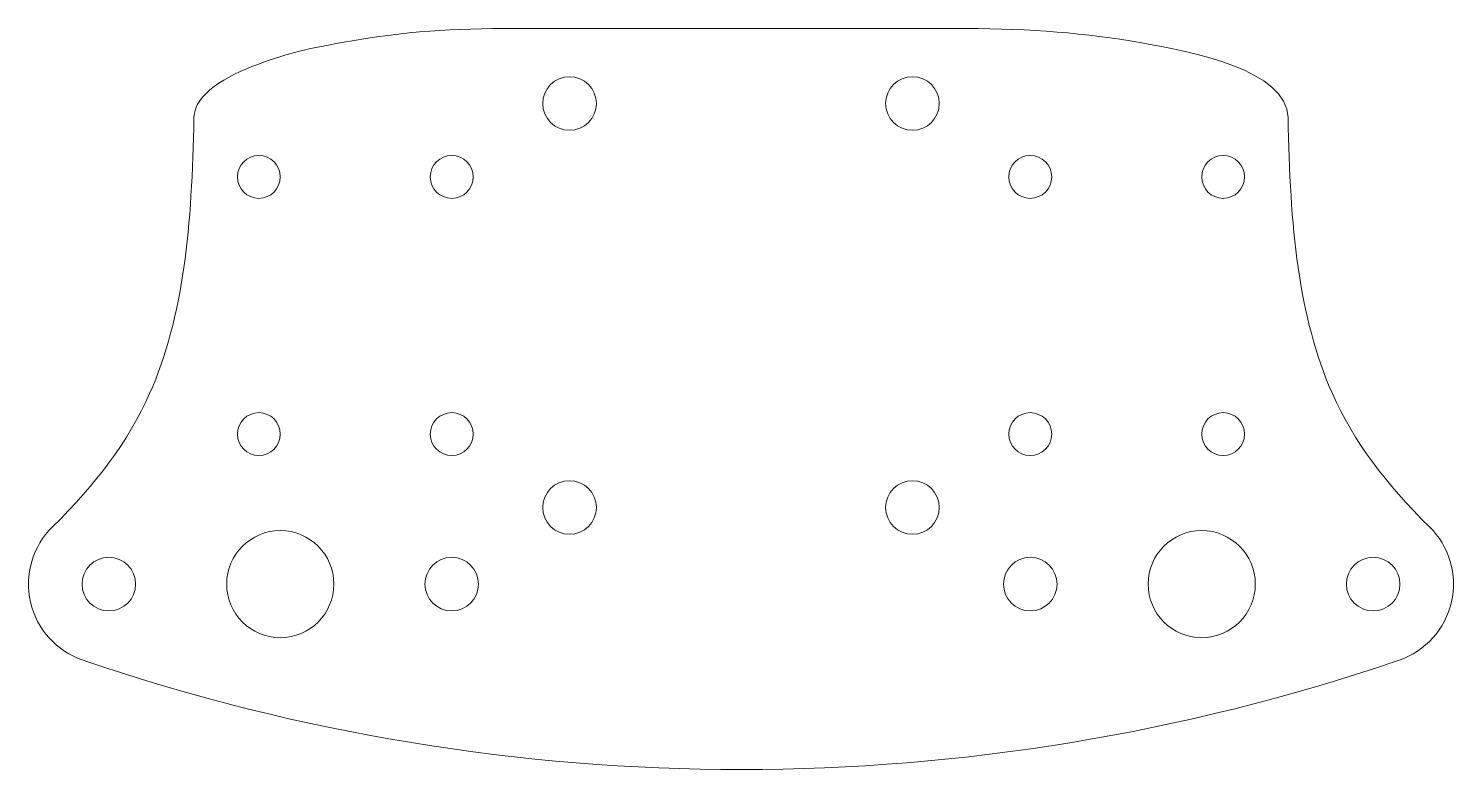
# Model space of a CAD drawing. Header units: millimetres. Extents: x -30 to 102, y -43 to 26.
import ezdxf

# ---------------------------------------------------------------- set-up
doc = ezdxf.new("R2010")
doc.units = ezdxf.units.MM

msp = doc.modelspace()

# ---------------------------------------------------------------- linework, layer by layer
at = {"color": 7, "linetype": 'Continuous', "lineweight": 15}
for p, q in [((57.06, 25.85), (14.94, 25.85)), ((-25.41, -33.1), (-24.96, -33.26)), ((97.07, -33.22), (97.42, -33.1))]:
    msp.add_line(p, q, dxfattribs=at)
for centre, radius in [((20, 18.85), 2.5), ((52, 18.85), 2.5), ((-9, 12), 2), ((9, 12), 2), ((63, 12), 2), ((81, 12), 2), ((-9, -12), 2), ((9, -12), 2), ((63, -12), 2), ((81, -12), 2), ((20, -18.85), 2.5), ((52, -18.85), 2.5), ((-7, -26), 5), ((79, -26), 5), ((-23, -26), 2.5), ((9, -26), 2.5), ((63, -26), 2.5), ((95, -26), 2.5)]:
    msp.add_circle(centre, radius, dxfattribs=at)
for centre, radius, start, end in [((-23, -26), 7.5, 134.4439, 251.2874), ((95, -26), 7.5, 288.8051, 45.5561), ((36, 146.7), 190, 251.2874, 288.7492)]:
    msp.add_arc(centre, radius, start, end, dxfattribs=at)
for points, knots in [([(14.94, 25.85), (9.07, 25.85), (4.89, 25.63), (-4.31, 23.99), (-6.14, 23.61), (-12.06, 21.4), (-15.01, 19.75), (-15.06, 17.53)], [0, 0, 0, 0, 0.5, 0.5, 0.75, 0.75, 1, 1, 1, 1]), ([(87.06, 17.53), (86.97, 21.98), (78.15, 23.67), (68.32, 25.41), (62.93, 25.85), (57.06, 25.85)], [0, 0, 0, 0, 0.5, 0.5, 1, 1, 1, 1]), ([(-15.06, 17.53), (-15.24, 7.47), (-16.49, -6.43), (-24.15, -16.62), (-28.25, -20.65)], [0.1265904, 0.1265904, 0.1265904, 0.1265904, 0.6045281, 0.9039932, 0.9039932, 0.9039932, 0.9039932]), ([(100.25, -20.65), (96.15, -16.62), (88.49, -6.43), (87.24, 7.47), (87.06, 17.53)], [0, 0, 0, 0, 0.2994651, 0.7774027, 0.7774027, 0.7774027, 0.7774027])]:
    msp.add_open_spline(points, degree=3, knots=knots, dxfattribs=at)

doc.saveas('drawing.dxf')
